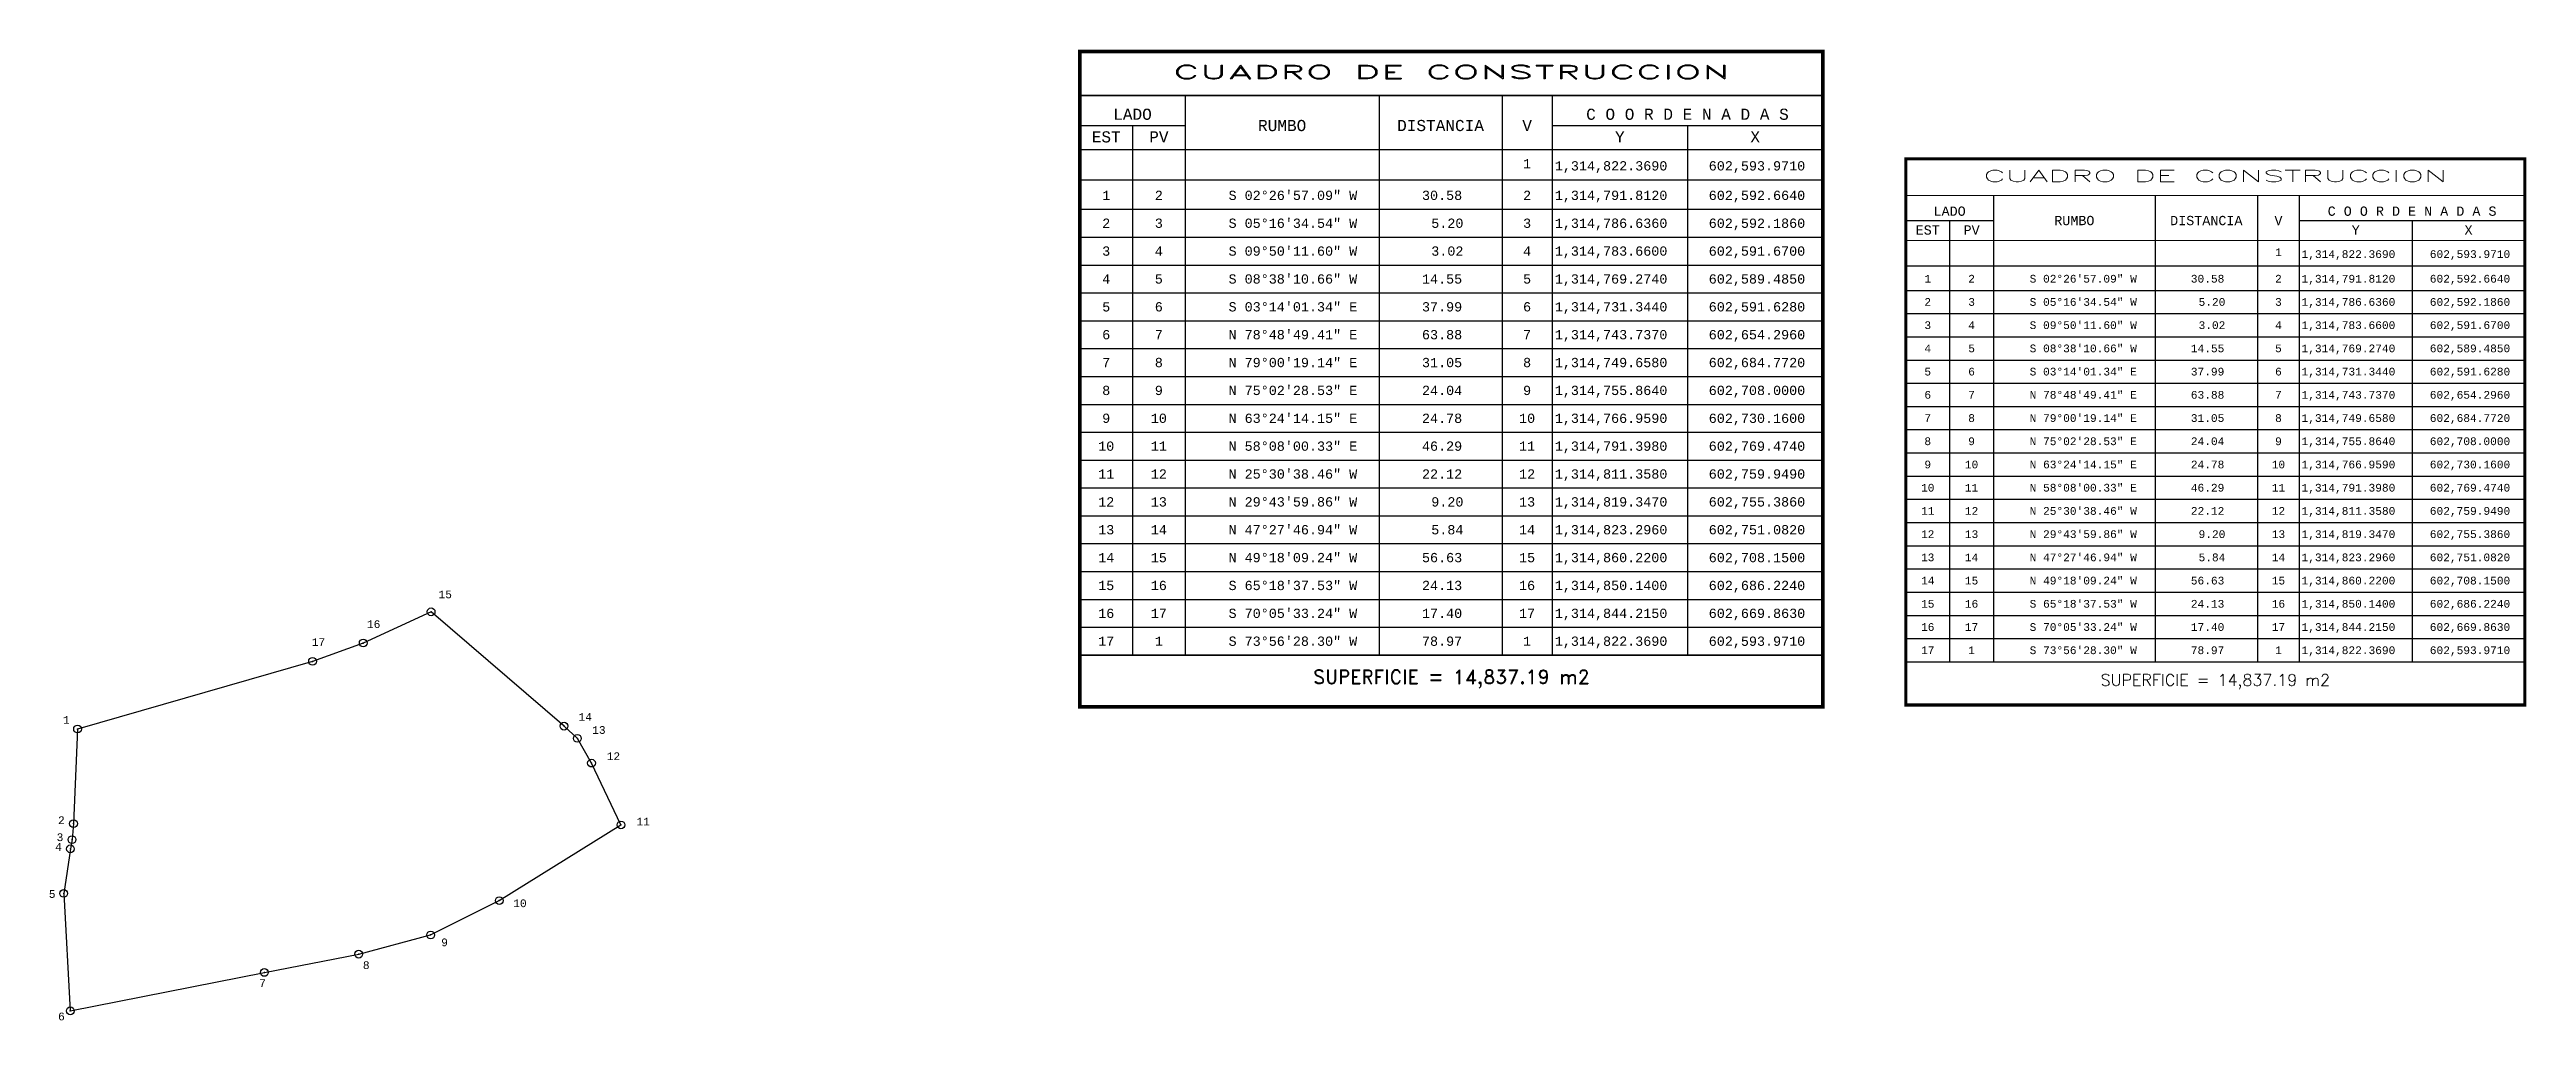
# Model space of a CAD drawing. Header units: millimetres. Extents: x 602585 to 603385, y 1314728 to 1315042.
import ezdxf
from ezdxf.enums import TextEntityAlignment as Align

# ---------------------------------------------------------------- set-up
doc = ezdxf.new("R2010")
doc.units = ezdxf.units.MM
doc.header["$PDMODE"] = 32
doc.header["$PDSIZE"] = 2.5
for name, color, linetype in [('CVL_CUADCON', 1, 'Continuous'), ('CVL_CUADCON_LIN', 8, 'Continuous'), ('CVL_CUADCON_TIT', 1, 'Continuous'), ('CVL_CUADCON_TX', 2, 'Continuous'), ('CVL_PUNTO', 2, 'Continuous'), ('CVL_PUNTO_NUM', 2, 'Continuous')]:
    doc.layers.add(name, color=color, linetype=linetype)
doc.styles.add('HUECA1', font='HUECA1.shx')
doc.styles.add('MONOTXT4', font='MONOTXT4.shx')

msp = doc.modelspace()

# ---------------------------------------------------------------- linework, layer by layer
at = {"layer": 'CVL_CUADCON', "color": 1, "linetype": 'Continuous', "lineweight": 30, "const_width": 1.2, "flags": 128}
msp.add_lwpolyline([(602917.68, 1315041.24), (603157.6, 1315041.24), (603157.6, 1314829.54), (602917.68, 1314829.54)], close=True, dxfattribs=at)
at = {"layer": 'CVL_CUADCON', "color": 1, "linetype": 'Continuous', "lineweight": 30, "const_width": 0.45, "flags": 128}
for points in [[(602917.68, 1315026.99), (603157.6, 1315026.99)], [(602917.68, 1315009.54), (603157.6, 1315009.54)], [(602917.68, 1314846.24), (603157.6, 1314846.24)]]:
    msp.add_lwpolyline(points, dxfattribs=at)
at = {"layer": 'CVL_CUADCON', "color": 1, "linetype": 'Continuous', "const_width": 1, "flags": 128}
msp.add_lwpolyline([(603184.39, 1315006.56), (603384.33, 1315006.56), (603384.33, 1314830.14), (603184.39, 1314830.14)], close=True, dxfattribs=at)
at = {"layer": 'CVL_CUADCON', "color": 1, "linetype": 'Continuous', "const_width": 0.375, "flags": 128}
for points in [[(603184.39, 1314994.69), (603384.33, 1314994.69)], [(603184.39, 1314980.14), (603384.33, 1314980.14)], [(603184.39, 1314844.06), (603384.33, 1314844.06)]]:
    msp.add_lwpolyline(points, dxfattribs=at)
at = {"layer": 'CVL_CUADCON_LIN', "color": 8, "linetype": 'Continuous', "lineweight": 30, "ltscale": 0.5}
for p, q in [((602951.67, 1315026.99), (602951.67, 1314846.24)), ((603014.28, 1315026.99), (603014.28, 1314846.24)), ((603054.01, 1315026.99), (603054.01, 1314846.24)), ((603070.17, 1315026.99), (603070.17, 1314846.24)), ((602917.68, 1315017.31), (602951.67, 1315017.31)), ((602934.66, 1315017.31), (602934.66, 1314846.24)), ((603070.17, 1315017.31), (603157.6, 1315017.31)), ((603113.88, 1315017.31), (603113.88, 1314846.24)), ((602917.68, 1314999.77), (603157.6, 1314999.77)), ((602917.68, 1314990.24), (603157.6, 1314990.24)), ((602917.68, 1314981.24), (603157.6, 1314981.24)), ((602917.68, 1314972.24), (603157.6, 1314972.24)), ((602917.68, 1314963.24), (603157.6, 1314963.24)), ((602917.68, 1314954.24), (603157.6, 1314954.24)), ((602917.68, 1314945.24), (603157.6, 1314945.24)), ((602917.68, 1314936.24), (603157.6, 1314936.24)), ((602917.68, 1314927.24), (603157.6, 1314927.24)), ((602917.68, 1314918.24), (603157.6, 1314918.24)), ((602917.68, 1314909.24), (603157.6, 1314909.24)), ((602917.68, 1314900.24), (603157.6, 1314900.24)), ((602917.68, 1314891.24), (603157.6, 1314891.24)), ((602917.68, 1314882.24), (603157.6, 1314882.24)), ((602917.68, 1314873.24), (603157.6, 1314873.24)), ((602917.68, 1314864.24), (603157.6, 1314864.24)), ((602917.68, 1314855.24), (603157.6, 1314855.24)), ((602917.68, 1314846.24), (603157.6, 1314846.24))]:
    msp.add_line(p, q, dxfattribs=at)
at = {"layer": 'CVL_CUADCON_LIN', "color": 8, "linetype": 'Continuous'}
for p, q in [((603212.72, 1314994.69), (603212.72, 1314844.06)), ((603264.89, 1314994.69), (603264.89, 1314844.06)), ((603298, 1314994.69), (603298, 1314844.06)), ((603311.47, 1314994.69), (603311.47, 1314844.06)), ((603184.39, 1314986.62), (603212.72, 1314986.62)), ((603198.54, 1314986.62), (603198.54, 1314844.06)), ((603311.47, 1314986.62), (603384.33, 1314986.62)), ((603347.9, 1314986.62), (603347.9, 1314844.06)), ((603184.39, 1314972.01), (603384.33, 1314972.01)), ((603184.39, 1314964.06), (603384.33, 1314964.06)), ((603184.39, 1314956.56), (603384.33, 1314956.56)), ((603184.39, 1314949.06), (603384.33, 1314949.06)), ((603184.39, 1314941.56), (603384.33, 1314941.56)), ((603184.39, 1314934.06), (603384.33, 1314934.06)), ((603184.39, 1314926.56), (603384.33, 1314926.56)), ((603184.39, 1314919.06), (603384.33, 1314919.06)), ((603184.39, 1314911.56), (603384.33, 1314911.56)), ((603184.39, 1314904.06), (603384.33, 1314904.06)), ((603184.39, 1314896.56), (603384.33, 1314896.56)), ((603184.39, 1314889.06), (603384.33, 1314889.06)), ((603184.39, 1314881.56), (603384.33, 1314881.56)), ((603184.39, 1314874.06), (603384.33, 1314874.06)), ((603184.39, 1314866.56), (603384.33, 1314866.56)), ((603184.39, 1314859.06), (603384.33, 1314859.06)), ((603184.39, 1314851.56), (603384.33, 1314851.56)), ((603184.39, 1314844.06), (603384.33, 1314844.06))]:
    msp.add_line(p, q, dxfattribs=at)
at = {"layer": 'CVL_CUADCON_TIT', "color": 7, "ltscale": 0.5, "flags": 128}
msp.add_lwpolyline([(602593.97, 1314822.37), (602592.66, 1314791.81), (602592.19, 1314786.64), (602591.67, 1314783.66), (602589.49, 1314769.27), (602591.63, 1314731.34), (602654.3, 1314743.74), (602684.77, 1314749.66), (602708, 1314755.86), (602730.16, 1314766.96), (602769.47, 1314791.4), (602759.95, 1314811.36), (602755.39, 1314819.35), (602751.08, 1314823.3), (602708.15, 1314860.22), (602686.22, 1314850.14), (602669.86, 1314844.22), (602593.97, 1314822.37)], dxfattribs=at)
at = {"layer": 'CVL_PUNTO', "color": 2}
for p in [(602708.15, 1314860.22), (602686.22, 1314850.14), (602669.86, 1314844.22), (602593.97, 1314822.37), (602751.08, 1314823.3), (602755.39, 1314819.35), (602759.95, 1314811.36), (602592.19, 1314786.64), (602592.66, 1314791.81), (602769.47, 1314791.4), (602591.67, 1314783.66), (602589.49, 1314769.27), (602730.16, 1314766.96), (602708, 1314755.86), (602684.77, 1314749.66), (602654.3, 1314743.74), (602591.63, 1314731.34)]:
    msp.add_point(p, dxfattribs=at)

# ---------------------------------------------------------------- texts
at = {"layer": 'CVL_CUADCON_TIT', "color": 1, "lineweight": 30, "ltscale": 0.5, "style": 'HUECA1', "width": 1.912579}
msp.add_text('CUADRO DE CONSTRUCCION', height=4.5, dxfattribs=at).set_placement((602947.68, 1315032.33), (603127.6, 1315032.33), align=Align.FIT)
at = {"layer": 'CVL_CUADCON_TIT', "color": 1, "lineweight": 30, "ltscale": 0.5, "style": 'MONOTXT4'}
for s, p in [('LADO', (602934.66, 1315019.14)), ('C O O R D E N A D A S', (603113.88, 1315019.14)), ('EST', (602926.17, 1315011.83)), ('PV', (602943.18, 1315011.83)), ('Y', (603092.04, 1315011.83)), ('X', (603135.75, 1315011.83))]:
    msp.add_text(s, height=3.6, dxfattribs=at).set_placement(p, align=Align.CENTER)
at = {"layer": 'CVL_CUADCON_TIT', "color": 1, "lineweight": 30, "ltscale": 0.5}
for s, height, style, p in [('RUMBO', 3.6, 'MONOTXT4', (602982.99, 1315017.3)), ('DISTANCIA', 3.6, 'MONOTXT4', (603034.14, 1315017.3)), ('V', 3.6, 'MONOTXT4', (603062.1, 1315017.3)), ('SUPERFICIE = 14,837.19 m2', 4.5, 'HUECA1', (603037.64, 1314838.54))]:
    msp.add_text(s, height=height, dxfattribs=dict(at, style=style)).set_placement(p, align=Align.MIDDLE)
at = {"layer": 'CVL_CUADCON_TIT', "color": 1, "style": 'HUECA1', "width": 1.912579}
msp.add_text('CUADRO DE CONSTRUCCION', height=3.75, dxfattribs=at).set_placement((603209.39, 1314999.14), (603359.33, 1314999.14), align=Align.FIT)
at = {"layer": 'CVL_CUADCON_TIT', "color": 1, "style": 'MONOTXT4'}
for s, p in [('LADO', (603198.54, 1314988.14)), ('C O O R D E N A D A S', (603347.89, 1314988.14)), ('EST', (603191.47, 1314982.05)), ('PV', (603205.64, 1314982.05)), ('Y', (603329.69, 1314982.05)), ('X', (603366.12, 1314982.05))]:
    msp.add_text(s, height=3, dxfattribs=at).set_placement(p, align=Align.CENTER)
at = {"layer": 'CVL_CUADCON_TIT', "color": 1}
for s, height, style, p in [('RUMBO', 3, 'MONOTXT4', (603238.82, 1314986.61)), ('DISTANCIA', 3, 'MONOTXT4', (603281.44, 1314986.61)), ('V', 3, 'MONOTXT4', (603304.74, 1314986.61)), ('SUPERFICIE = 14,837.19 m2', 3.75, 'HUECA1', (603284.36, 1314837.64))]:
    msp.add_text(s, height=height, dxfattribs=dict(at, style=style)).set_placement(p, align=Align.MIDDLE)
at = {"layer": 'CVL_CUADCON_TX', "color": 2, "lineweight": 30, "ltscale": 0.5, "style": 'MONOTXT4'}
for s, p in [('1', (603062.09, 1315003.52)), ('1', (602926.17, 1314993.24)), ('2', (602943.16, 1314993.24)), ('2', (603062.09, 1314993.24)), ('2', (602926.17, 1314984.24)), ('3', (602943.16, 1314984.24)), ('3', (603062.09, 1314984.24)), ('3', (602926.17, 1314975.24)), ('4', (602943.16, 1314975.24)), ('4', (603062.09, 1314975.24)), ('4', (602926.17, 1314966.24)), ('5', (602943.16, 1314966.24)), ('5', (603062.09, 1314966.24)), ('5', (602926.17, 1314957.24)), ('6', (602943.16, 1314957.24)), ('6', (603062.09, 1314957.24)), ('6', (602926.17, 1314948.24)), ('7', (602943.16, 1314948.24)), ('7', (603062.09, 1314948.24)), ('7', (602926.17, 1314939.24)), ('8', (602943.16, 1314939.24)), ('8', (603062.09, 1314939.24)), ('8', (602926.17, 1314930.24)), ('9', (602943.16, 1314930.24)), ('9', (603062.09, 1314930.24)), ('9', (602926.17, 1314921.24)), ('10', (602943.16, 1314921.24)), ('10', (603062.09, 1314921.24)), ('10', (602926.17, 1314912.24)), ('11', (602943.16, 1314912.24)), ('11', (603062.09, 1314912.24)), ('11', (602926.17, 1314903.24)), ('12', (602943.16, 1314903.24)), ('12', (603062.09, 1314903.24)), ('12', (602926.17, 1314894.24)), ('13', (602943.16, 1314894.24)), ('13', (603062.09, 1314894.24)), ('13', (602926.17, 1314885.24)), ('14', (602943.16, 1314885.24)), ('14', (603062.09, 1314885.24)), ('14', (602926.17, 1314876.24)), ('15', (602943.16, 1314876.24)), ('15', (603062.09, 1314876.24)), ('15', (602926.17, 1314867.24)), ('16', (602943.16, 1314867.24)), ('16', (603062.09, 1314867.24)), ('16', (602926.17, 1314858.24)), ('17', (602943.16, 1314858.24)), ('17', (603062.09, 1314858.24)), ('17', (602926.17, 1314849.24)), ('1', (602943.16, 1314849.24)), ('1', (603062.09, 1314849.24))]:
    msp.add_text(s, height=3, dxfattribs=at).set_placement(p, align=Align.CENTER)
for s, p in [('1,314,822.3690', (603071.04, 1315002.77)), ('602,593.9710', (603120.75, 1315002.77)), ('S 02%%d26\'57.09" W', (602965.68, 1314993.24)), ('30.58', (603028.14, 1314993.24)), ('1,314,791.8120', (603071.04, 1314993.24)), ('602,592.6640', (603120.75, 1314993.24)), ('S 05%%d16\'34.54" W', (602965.68, 1314984.24)), ('5.20', (603031.14, 1314984.24)), ('1,314,786.6360', (603071.04, 1314984.24)), ('602,592.1860', (603120.75, 1314984.24)), ('S 09%%d50\'11.60" W', (602965.68, 1314975.24)), ('3.02', (603031.14, 1314975.24)), ('1,314,783.6600', (603071.04, 1314975.24)), ('602,591.6700', (603120.75, 1314975.24)), ('S 08%%d38\'10.66" W', (602965.68, 1314966.24)), ('14.55', (603028.14, 1314966.24)), ('1,314,769.2740', (603071.04, 1314966.24)), ('602,589.4850', (603120.75, 1314966.24)), ('S 03%%d14\'01.34" E', (602965.68, 1314957.24)), ('37.99', (603028.14, 1314957.24)), ('1,314,731.3440', (603071.04, 1314957.24)), ('602,591.6280', (603120.75, 1314957.24)), ('N 78%%d48\'49.41" E', (602965.68, 1314948.24)), ('63.88', (603028.14, 1314948.24)), ('1,314,743.7370', (603071.04, 1314948.24)), ('602,654.2960', (603120.75, 1314948.24)), ('N 79%%d00\'19.14" E', (602965.68, 1314939.24)), ('31.05', (603028.14, 1314939.24)), ('1,314,749.6580', (603071.04, 1314939.24)), ('602,684.7720', (603120.75, 1314939.24)), ('N 75%%d02\'28.53" E', (602965.68, 1314930.24)), ('24.04', (603028.14, 1314930.24)), ('1,314,755.8640', (603071.04, 1314930.24)), ('602,708.0000', (603120.75, 1314930.24)), ('N 63%%d24\'14.15" E', (602965.68, 1314921.24)), ('24.78', (603028.14, 1314921.24)), ('1,314,766.9590', (603071.04, 1314921.24)), ('602,730.1600', (603120.75, 1314921.24)), ('N 58%%d08\'00.33" E', (602965.68, 1314912.24)), ('46.29', (603028.14, 1314912.24)), ('1,314,791.3980', (603071.04, 1314912.24)), ('602,769.4740', (603120.75, 1314912.24)), ('N 25%%d30\'38.46" W', (602965.68, 1314903.24)), ('22.12', (603028.14, 1314903.24)), ('1,314,811.3580', (603071.04, 1314903.24)), ('602,759.9490', (603120.75, 1314903.24)), ('N 29%%d43\'59.86" W', (602965.68, 1314894.24)), ('9.20', (603031.14, 1314894.24)), ('1,314,819.3470', (603071.04, 1314894.24)), ('602,755.3860', (603120.75, 1314894.24)), ('N 47%%d27\'46.94" W', (602965.68, 1314885.24)), ('5.84', (603031.14, 1314885.24)), ('1,314,823.2960', (603071.04, 1314885.24)), ('602,751.0820', (603120.75, 1314885.24)), ('N 49%%d18\'09.24" W', (602965.68, 1314876.24)), ('56.63', (603028.14, 1314876.24)), ('1,314,860.2200', (603071.04, 1314876.24)), ('602,708.1500', (603120.75, 1314876.24)), ('S 65%%d18\'37.53" W', (602965.68, 1314867.24)), ('24.13', (603028.14, 1314867.24)), ('1,314,850.1400', (603071.04, 1314867.24)), ('602,686.2240', (603120.75, 1314867.24)), ('S 70%%d05\'33.24" W', (602965.68, 1314858.24)), ('17.40', (603028.14, 1314858.24)), ('1,314,844.2150', (603071.04, 1314858.24)), ('602,669.8630', (603120.75, 1314858.24)), ('S 73%%d56\'28.30" W', (602965.68, 1314849.24)), ('78.97', (603028.14, 1314849.24)), ('1,314,822.3690', (603071.04, 1314849.24)), ('602,593.9710', (603120.75, 1314849.24))]:
    msp.add_text(s, height=3, dxfattribs=at).set_placement(p)
at = {"layer": 'CVL_CUADCON_TX', "color": 2, "style": 'MONOTXT4'}
for s, p in [('1', (603304.73, 1314975.13)), ('1', (603191.47, 1314966.56)), ('2', (603205.63, 1314966.56)), ('2', (603304.73, 1314966.56)), ('2', (603191.47, 1314959.06)), ('3', (603205.63, 1314959.06)), ('3', (603304.73, 1314959.06)), ('4', (603191.47, 1314944.06)), ('3', (603191.47, 1314951.56)), ('4', (603205.63, 1314951.56)), ('5', (603205.63, 1314944.06)), ('4', (603304.73, 1314951.56)), ('5', (603304.73, 1314944.06)), ('5', (603191.47, 1314936.56)), ('6', (603205.63, 1314936.56)), ('6', (603304.73, 1314936.56)), ('6', (603191.47, 1314929.06)), ('7', (603205.63, 1314929.06)), ('7', (603304.73, 1314929.06)), ('7', (603191.47, 1314921.56)), ('8', (603205.63, 1314921.56)), ('8', (603304.73, 1314921.56)), ('8', (603191.47, 1314914.06)), ('9', (603205.63, 1314914.06)), ('9', (603304.73, 1314914.06)), ('9', (603191.47, 1314906.56)), ('10', (603205.63, 1314906.56)), ('10', (603304.73, 1314906.56)), ('10', (603191.47, 1314899.06)), ('11', (603205.63, 1314899.06)), ('11', (603304.73, 1314899.06)), ('11', (603191.47, 1314891.56)), ('12', (603205.63, 1314891.56)), ('12', (603304.73, 1314891.56)), ('12', (603191.47, 1314884.06)), ('13', (603205.63, 1314884.06)), ('13', (603304.73, 1314884.06)), ('13', (603191.47, 1314876.56)), ('14', (603205.63, 1314876.56)), ('14', (603304.73, 1314876.56)), ('14', (603191.47, 1314869.06)), ('15', (603205.63, 1314869.06)), ('15', (603304.73, 1314869.06)), ('15', (603191.47, 1314861.56)), ('16', (603205.63, 1314861.56)), ('16', (603304.73, 1314861.56)), ('16', (603191.47, 1314854.06)), ('17', (603205.63, 1314854.06)), ('17', (603304.73, 1314854.06)), ('17', (603191.47, 1314846.56)), ('1', (603205.63, 1314846.56)), ('1', (603304.73, 1314846.56))]:
    msp.add_text(s, height=2.5, dxfattribs=at).set_placement(p, align=Align.CENTER)
for s, p in [('1,314,822.3690', (603312.19, 1314974.51)), ('602,593.9710', (603353.62, 1314974.51)), ('S 02%%d26\'57.09" W', (603224.39, 1314966.56)), ('30.58', (603276.44, 1314966.56)), ('1,314,791.8120', (603312.19, 1314966.56)), ('602,592.6640', (603353.62, 1314966.56)), ('S 05%%d16\'34.54" W', (603224.39, 1314959.06)), ('5.20', (603278.94, 1314959.06)), ('1,314,786.6360', (603312.19, 1314959.06)), ('602,592.1860', (603353.62, 1314959.06)), ('S 09%%d50\'11.60" W', (603224.39, 1314951.56)), ('S 08%%d38\'10.66" W', (603224.39, 1314944.06)), ('14.55', (603276.44, 1314944.06)), ('3.02', (603278.94, 1314951.56)), ('1,314,783.6600', (603312.19, 1314951.56)), ('1,314,769.2740', (603312.19, 1314944.06)), ('602,591.6700', (603353.62, 1314951.56)), ('602,589.4850', (603353.62, 1314944.06)), ('S 03%%d14\'01.34" E', (603224.39, 1314936.56)), ('37.99', (603276.44, 1314936.56)), ('1,314,731.3440', (603312.19, 1314936.56)), ('602,591.6280', (603353.62, 1314936.56)), ('N 78%%d48\'49.41" E', (603224.39, 1314929.06)), ('63.88', (603276.44, 1314929.06)), ('1,314,743.7370', (603312.19, 1314929.06)), ('602,654.2960', (603353.62, 1314929.06)), ('N 79%%d00\'19.14" E', (603224.39, 1314921.56)), ('31.05', (603276.44, 1314921.56)), ('1,314,749.6580', (603312.19, 1314921.56)), ('602,684.7720', (603353.62, 1314921.56)), ('N 75%%d02\'28.53" E', (603224.39, 1314914.06)), ('24.04', (603276.44, 1314914.06)), ('1,314,755.8640', (603312.19, 1314914.06)), ('602,708.0000', (603353.62, 1314914.06)), ('N 63%%d24\'14.15" E', (603224.39, 1314906.56)), ('24.78', (603276.44, 1314906.56)), ('1,314,766.9590', (603312.19, 1314906.56)), ('602,730.1600', (603353.62, 1314906.56)), ('N 58%%d08\'00.33" E', (603224.39, 1314899.06)), ('46.29', (603276.44, 1314899.06)), ('1,314,791.3980', (603312.19, 1314899.06)), ('602,769.4740', (603353.62, 1314899.06)), ('N 25%%d30\'38.46" W', (603224.39, 1314891.56)), ('22.12', (603276.44, 1314891.56)), ('1,314,811.3580', (603312.19, 1314891.56)), ('602,759.9490', (603353.62, 1314891.56)), ('N 29%%d43\'59.86" W', (603224.39, 1314884.06)), ('9.20', (603278.94, 1314884.06)), ('1,314,819.3470', (603312.19, 1314884.06)), ('602,755.3860', (603353.62, 1314884.06)), ('N 47%%d27\'46.94" W', (603224.39, 1314876.56)), ('5.84', (603278.94, 1314876.56)), ('1,314,823.2960', (603312.19, 1314876.56)), ('602,751.0820', (603353.62, 1314876.56)), ('N 49%%d18\'09.24" W', (603224.39, 1314869.06)), ('56.63', (603276.44, 1314869.06)), ('1,314,860.2200', (603312.19, 1314869.06)), ('602,708.1500', (603353.62, 1314869.06)), ('S 65%%d18\'37.53" W', (603224.39, 1314861.56)), ('24.13', (603276.44, 1314861.56)), ('1,314,850.1400', (603312.19, 1314861.56)), ('602,686.2240', (603353.62, 1314861.56)), ('S 70%%d05\'33.24" W', (603224.39, 1314854.06)), ('17.40', (603276.44, 1314854.06)), ('1,314,844.2150', (603312.19, 1314854.06)), ('602,669.8630', (603353.62, 1314854.06)), ('S 73%%d56\'28.30" W', (603224.39, 1314846.56)), ('78.97', (603276.44, 1314846.56)), ('1,314,822.3690', (603312.19, 1314846.56)), ('602,593.9710', (603353.62, 1314846.56))]:
    msp.add_text(s, height=2.5, dxfattribs=at).set_placement(p)
at = {"layer": 'CVL_PUNTO_NUM', "color": 2, "style": 'MONOTXT4'}
for s, p in [('15', (602710.54, 1314864.61)), ('17', (602669.62, 1314849.21)), ('16', (602687.43, 1314854.99)), ('1', (602589.27, 1314824.06)), ('14', (602755.77, 1314825.03)), ('13', (602760.17, 1314820.8)), ('12', (602764.86, 1314812.32)), ('3', (602587.21, 1314786.17)), ('2', (602587.67, 1314791.66)), ('11', (602774.47, 1314791.25)), ('4', (602586.71, 1314783.01)), ('5', (602584.7, 1314767.83)), ('10', (602734.68, 1314764.83)), ('9', (602711.41, 1314752.21)), ('8', (602686.12, 1314744.84)), ('7', (602652.62, 1314739.03)), ('6', (602587.68, 1314728.27))]:
    msp.add_text(s, height=2.5, dxfattribs=at).set_placement(p)

doc.saveas('drawing.dxf')
